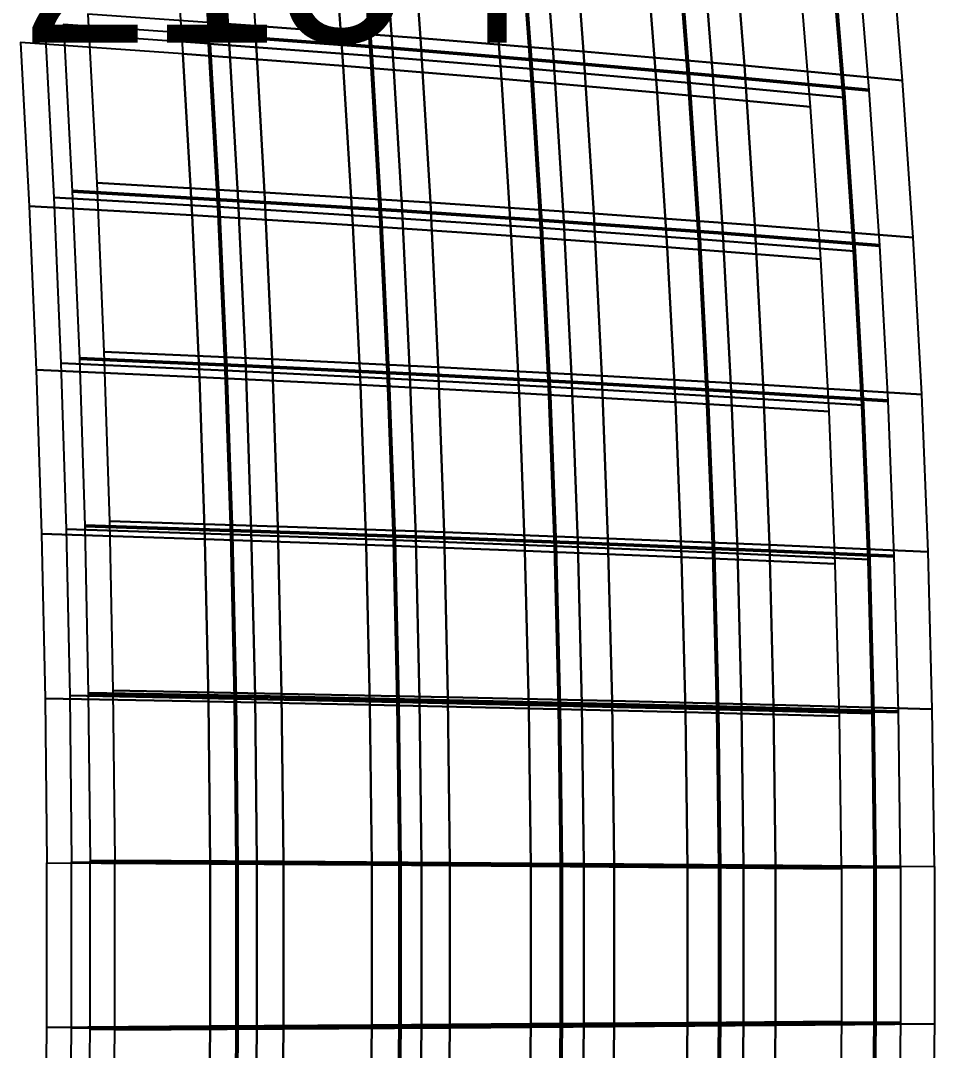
# Model space of a CAD drawing. Extents: x -18.4 to 19.4, y -18.4 to 18.4.
# Drawn here: x 12.89 to 18.4, y -0.64 to 5.58 of the extents above; entities that cross this region are included whole.
import ezdxf

# ---------------------------------------------------------------- set-up
doc = ezdxf.new("R2010")
doc.units = 0
doc.header["$MEASUREMENT"] = 0
doc.layers.add('Errors', color=7, linetype='CONTINUOUS')
doc.layers.add('TestBases', color=7, linetype='CONTINUOUS')
doc.layers.add('LowerTendons', color=4, linetype='CONTINUOUS', lineweight=53)
doc.layers.add('UpperTendons', color=160, linetype='CONTINUOUS', lineweight=50)
doc.styles.get("Standard").update_dxf_attribs({"font": 'arial.ttf', "width": 40, "oblique": 50})

msp = doc.modelspace()

# ---------------------------------------------------------------- linework, layer by layer
at = {"layer": 'LowerTendons'}
for p, q in [((15.0071, 5.3652, 31.6095), (14.9374, 6.3353, 31.4626)), ((15.8997, 6.2433, 31.0062), (15.9717, 5.2866, 31.1466)), ((16.8483, 6.1456, 30.5209), (16.9222, 5.2032, 30.6549)), ((17.8579, 5.1149, 30.1345), (17.7824, 6.0422, 30.0073)), ((14.0294, 5.4388, 32.043), (14.0852, 4.4535, 32.1704)), ((15.0651, 4.3928, 31.7318), (15.0071, 5.3652, 31.6095)), ((15.9717, 5.2866, 31.1466), (16.0316, 4.328, 31.2636)), ((16.9222, 5.2032, 30.6549), (16.9838, 4.2592, 30.7663)), ((17.9207, 4.1864, 30.2404), (17.8579, 5.1149, 30.1345)), ((14.0852, 4.4535, 32.1704), (14.1298, 3.4662, 32.2722)), ((15.1116, 3.4186, 31.8295), (15.0651, 4.3928, 31.7318)), ((16.0316, 4.328, 31.2636), (16.0796, 3.3679, 31.357)), ((16.9838, 4.2592, 30.7663), (17.033, 3.3139, 30.8553)), ((17.9708, 3.257, 30.325), (17.9207, 4.1864, 30.2404)), ((14.1298, 3.4662, 32.2722), (14.1631, 2.477, 32.3485)), ((15.1462, 2.4429, 31.9027), (15.1116, 3.4186, 31.8295)), ((16.0796, 3.3679, 31.357), (16.1155, 2.4065, 31.427)), ((17.033, 3.3139, 30.8553), (17.0698, 2.3678, 30.9221)), ((18.0083, 2.3269, 30.3883), (17.9708, 3.257, 30.325)), ((14.1631, 2.477, 32.3485), (14.1854, 1.4867, 32.3994)), ((15.1694, 1.4662, 31.9514), (15.1462, 2.4429, 31.9027)), ((16.1155, 2.4065, 31.427), (16.1394, 1.4442, 31.4737)), ((17.0698, 2.3678, 30.9221), (17.0943, 1.421, 30.9665)), ((18.0333, 1.3964, 30.4304), (18.0083, 2.3269, 30.3883)), ((14.1854, 1.4867, 32.3994), (14.1966, 0.4956, 32.4248)), ((15.181, 0.4888, 31.9758), (15.1694, 1.4662, 31.9514)), ((16.1394, 1.4442, 31.4737), (16.1513, 0.4814, 31.497)), ((17.0943, 1.421, 30.9665), (17.1065, 0.4737, 30.9888)), ((18.0457, 0.4655, 30.4515), (18.0333, 1.3964, 30.4304)), ((14.1966, 0.4956, 32.4248), (14.1966, -0.4956, 32.4248)), ((15.181, -0.4888, 31.9758), (15.181, 0.4888, 31.9758)), ((16.1513, 0.4814, 31.497), (16.1513, -0.4814, 31.497)), ((17.1065, 0.4737, 30.9888), (17.1065, -0.4737, 30.9888)), ((18.0457, -0.4655, 30.4515), (18.0457, 0.4655, 30.4515)), ((14.1966, -0.4956, 32.4248), (14.1854, -1.4867, 32.3994)), ((15.1694, -1.4662, 31.9514), (15.181, -0.4888, 31.9758)), ((16.1513, -0.4814, 31.497), (16.1394, -1.4442, 31.4737)), ((17.1065, -0.4737, 30.9888), (17.0943, -1.421, 30.9665)), ((18.0333, -1.3964, 30.4304), (18.0457, -0.4655, 30.4515))]:
    msp.add_line(p, q, dxfattribs=at)
at = {"layer": 'TestBases'}
for points in [[(14.3068, 5.5463, 32.6766), (15.3038, 5.4713, 32.2345), (15.2328, 6.4606, 32.0848), (14.2386, 6.5483, 32.5206)], [(14.1483, 5.4848, 32.3145), (15.1343, 5.4107, 31.8773), (15.064, 6.389, 31.7292), (14.0808, 6.4758, 32.1603)], [(14.1483, 5.4848, 32.3145), (15.1343, 5.4107, 31.8773), (15.064, 6.389, 31.7292), (14.0808, 6.4758, 32.1603)], [(14.0294, 5.4388, 32.043), (15.0071, 5.3652, 31.6095), (14.9374, 6.3353, 31.4626), (13.9625, 6.4214, 31.89)], [(14.0294, 5.4388, 32.043), (15.0071, 5.3652, 31.6095), (14.9374, 6.3353, 31.4626), (13.9625, 6.4214, 31.89)], [(15.3038, 5.4713, 32.2345), (16.2875, 5.3912, 31.7625), (16.2141, 6.3668, 31.6193), (15.2328, 6.4606, 32.0848)], [(13.8709, 5.3773, 31.6809), (14.8375, 5.3046, 31.2523), (14.7686, 6.2637, 31.1071), (13.8047, 6.3488, 31.5297)], [(15.1343, 5.4107, 31.8773), (16.107, 5.3314, 31.4106), (16.0344, 6.2963, 31.2689), (15.064, 6.389, 31.7292)], [(15.1343, 5.4107, 31.8773), (16.107, 5.3314, 31.4106), (16.0344, 6.2963, 31.2689), (15.064, 6.389, 31.7292)], [(16.2875, 5.3912, 31.7625), (17.2568, 5.3061, 31.2611), (17.1814, 6.2672, 31.1244), (16.2141, 6.3668, 31.6193)], [(15.0071, 5.3652, 31.6095), (15.9717, 5.2866, 31.1466), (15.8997, 6.2433, 31.0062), (14.9374, 6.3353, 31.4626)], [(15.0071, 5.3652, 31.6095), (15.9717, 5.2866, 31.1466), (15.8997, 6.2433, 31.0062), (14.9374, 6.3353, 31.4626)], [(16.107, 5.3314, 31.4106), (17.0656, 5.2473, 30.9147), (16.9911, 6.1977, 30.7795), (16.0344, 6.2963, 31.2689)], [(16.107, 5.3314, 31.4106), (17.0656, 5.2473, 30.9147), (16.9911, 6.1977, 30.7795), (16.0344, 6.2963, 31.2689)], [(14.8375, 5.3046, 31.2523), (15.7912, 5.2269, 30.7947), (15.72, 6.1728, 30.6558), (14.7686, 6.2637, 31.1071)], [(15.9717, 5.2866, 31.1466), (16.9222, 5.2032, 30.6549), (16.8483, 6.1456, 30.5209), (15.8997, 6.2433, 31.0062)], [(15.9717, 5.2866, 31.1466), (16.9222, 5.2032, 30.6549), (16.8483, 6.1456, 30.5209), (15.8997, 6.2433, 31.0062)], [(18.211, 5.216, 30.7304), (18.1341, 6.1617, 30.6006), (17.1814, 6.2672, 31.1244), (17.2568, 5.3061, 31.2611)], [(15.7912, 5.2269, 30.7947), (16.731, 5.1444, 30.3085), (16.6579, 6.0762, 30.176), (15.72, 6.1728, 30.6558)], [(18.0092, 5.1582, 30.3899), (17.9331, 6.0934, 30.2616), (16.9911, 6.1977, 30.7795), (17.0656, 5.2473, 30.9147)], [(18.0092, 5.1582, 30.3899), (17.9331, 6.0934, 30.2616), (16.9911, 6.1977, 30.7795), (17.0656, 5.2473, 30.9147)], [(17.8579, 5.1149, 30.1345), (17.7824, 6.0422, 30.0073), (16.8483, 6.1456, 30.5209), (16.9222, 5.2032, 30.6549)], [(17.8579, 5.1149, 30.1345), (17.7824, 6.0422, 30.0073), (16.8483, 6.1456, 30.5209), (16.9222, 5.2032, 30.6549)], [(17.6561, 5.0571, 29.794), (17.5815, 5.9739, 29.6682), (16.6579, 6.0762, 30.176), (16.731, 5.1444, 30.3085)], [(14.3637, 4.5416, 32.8065), (14.3068, 5.5463, 32.6766), (13.2973, 5.6162, 33.0884), (13.3515, 4.5993, 33.2233)], [(14.2045, 4.4913, 32.443), (14.1483, 5.4848, 32.3145), (13.1499, 5.554, 32.7218), (13.2036, 4.5484, 32.8552)], [(14.2045, 4.4913, 32.443), (14.1483, 5.4848, 32.3145), (13.1499, 5.554, 32.7218), (13.2036, 4.5484, 32.8552)], [(15.363, 4.4797, 32.3592), (15.3038, 5.4713, 32.2345), (14.3068, 5.5463, 32.6766), (14.3637, 4.5416, 32.8065)], [(14.0852, 4.4535, 32.1704), (14.0294, 5.4388, 32.043), (13.0394, 5.5073, 32.4468), (13.0926, 4.5102, 32.5791)], [(14.0852, 4.4535, 32.1704), (14.0294, 5.4388, 32.043), (13.0394, 5.5073, 32.4468), (13.0926, 4.5102, 32.5791)], [(15.1928, 4.4301, 32.0007), (15.1343, 5.4107, 31.8773), (14.1483, 5.4848, 32.3145), (14.2045, 4.4913, 32.443)], [(15.1928, 4.4301, 32.0007), (15.1343, 5.4107, 31.8773), (14.1483, 5.4848, 32.3145), (14.2045, 4.4913, 32.443)], [(16.3487, 4.4136, 31.8818), (16.2875, 5.3912, 31.7625), (15.3038, 5.4713, 32.2345), (15.363, 4.4797, 32.3592)], [(13.926, 4.4032, 31.8069), (13.8709, 5.3773, 31.6809), (12.8921, 5.4451, 32.0802), (12.9447, 4.4592, 32.211)], [(15.0651, 4.3928, 31.7318), (15.0071, 5.3652, 31.6095), (14.0294, 5.4388, 32.043), (14.0852, 4.4535, 32.1704)], [(15.0651, 4.3928, 31.7318), (15.0071, 5.3652, 31.6095), (14.0294, 5.4388, 32.043), (14.0852, 4.4535, 32.1704)], [(16.1675, 4.3647, 31.5285), (16.107, 5.3314, 31.4106), (15.1343, 5.4107, 31.8773), (15.1928, 4.4301, 32.0007)], [(16.1675, 4.3647, 31.5285), (16.107, 5.3314, 31.4106), (15.1343, 5.4107, 31.8773), (15.1928, 4.4301, 32.0007)], [(14.8949, 4.3432, 31.3732), (14.8375, 5.3046, 31.2523), (13.8709, 5.3773, 31.6809), (13.926, 4.4032, 31.8069)], [(16.0316, 4.328, 31.2636), (15.9717, 5.2866, 31.1466), (15.0071, 5.3652, 31.6095), (15.0651, 4.3928, 31.7318)], [(16.0316, 4.328, 31.2636), (15.9717, 5.2866, 31.1466), (15.0071, 5.3652, 31.6095), (15.0651, 4.3928, 31.7318)], [(17.3196, 4.3434, 31.3747), (17.2568, 5.3061, 31.2611), (16.2875, 5.3912, 31.7625), (16.3487, 4.4136, 31.8818)], [(15.8505, 4.2791, 30.9103), (15.7912, 5.2269, 30.7947), (14.8375, 5.3046, 31.2523), (14.8949, 4.3432, 31.3732)], [(16.9838, 4.2592, 30.7663), (16.9222, 5.2032, 30.6549), (15.9717, 5.2866, 31.1466), (16.0316, 4.328, 31.2636)], [(16.9838, 4.2592, 30.7663), (16.9222, 5.2032, 30.6549), (15.9717, 5.2866, 31.1466), (16.0316, 4.328, 31.2636)], [(17.1277, 4.2953, 31.0271), (17.0656, 5.2473, 30.9147), (16.107, 5.3314, 31.4106), (16.1675, 4.3647, 31.5285)], [(17.1277, 4.2953, 31.0271), (17.0656, 5.2473, 30.9147), (16.107, 5.3314, 31.4106), (16.1675, 4.3647, 31.5285)], [(18.2751, 4.2692, 30.8384), (18.211, 5.216, 30.7304), (17.2568, 5.3061, 31.2611), (17.3196, 4.3434, 31.3747)], [(16.7919, 4.2111, 30.4187), (16.731, 5.1444, 30.3085), (15.7912, 5.2269, 30.7947), (15.8505, 4.2791, 30.9103)], [(18.0726, 4.2219, 30.4967), (18.0092, 5.1582, 30.3899), (17.0656, 5.2473, 30.9147), (17.1277, 4.2953, 31.0271)], [(18.0726, 4.2219, 30.4967), (18.0092, 5.1582, 30.3899), (17.0656, 5.2473, 30.9147), (17.1277, 4.2953, 31.0271)], [(17.9207, 4.1864, 30.2404), (17.8579, 5.1149, 30.1345), (16.9222, 5.2032, 30.6549), (16.9838, 4.2592, 30.7663)], [(17.9207, 4.1864, 30.2404), (17.8579, 5.1149, 30.1345), (16.9222, 5.2032, 30.6549), (16.9838, 4.2592, 30.7663)], [(17.7182, 4.1391, 29.8987), (17.6561, 5.0571, 29.794), (16.731, 5.1444, 30.3085), (16.7919, 4.2111, 30.4187)], [(13.3949, 3.5799, 33.3312), (14.4092, 3.5347, 32.9103), (14.3637, 4.5416, 32.8065), (13.3515, 4.5993, 33.2233)], [(13.2464, 3.5402, 32.9619), (14.2495, 3.4955, 32.5457), (14.2045, 4.4913, 32.443), (13.2036, 4.5484, 32.8552)], [(13.2464, 3.5402, 32.9619), (14.2495, 3.4955, 32.5457), (14.2045, 4.4913, 32.443), (13.2036, 4.5484, 32.8552)], [(14.4092, 3.5347, 32.9103), (15.4104, 3.4862, 32.4589), (15.363, 4.4797, 32.3592), (14.3637, 4.5416, 32.8065)], [(13.1351, 3.5105, 32.6849), (14.1298, 3.4662, 32.2722), (14.0852, 4.4535, 32.1704), (13.0926, 4.5102, 32.5791)], [(13.1351, 3.5105, 32.6849), (14.1298, 3.4662, 32.2722), (14.0852, 4.4535, 32.1704), (13.0926, 4.5102, 32.5791)], [(14.2495, 3.4955, 32.5457), (15.2396, 3.4476, 32.0992), (15.1928, 4.4301, 32.0007), (14.2045, 4.4913, 32.443)], [(14.2495, 3.4955, 32.5457), (15.2396, 3.4476, 32.0992), (15.1928, 4.4301, 32.0007), (14.2045, 4.4913, 32.443)], [(15.4104, 3.4862, 32.4589), (16.3975, 3.4345, 31.9771), (16.3487, 4.4136, 31.8818), (15.363, 4.4797, 32.3592)], [(12.9867, 3.4708, 32.3156), (13.9701, 3.427, 31.9075), (13.926, 4.4032, 31.8069), (12.9447, 4.4592, 32.211)], [(14.1298, 3.4662, 32.2722), (15.1116, 3.4186, 31.8295), (15.0651, 4.3928, 31.7318), (14.0852, 4.4535, 32.1704)], [(14.1298, 3.4662, 32.2722), (15.1116, 3.4186, 31.8295), (15.0651, 4.3928, 31.7318), (14.0852, 4.4535, 32.1704)], [(15.2396, 3.4476, 32.0992), (16.2159, 3.3964, 31.6228), (16.1675, 4.3647, 31.5285), (15.1928, 4.4301, 32.0007)], [(15.2396, 3.4476, 32.0992), (16.2159, 3.3964, 31.6228), (16.1675, 4.3647, 31.5285), (15.1928, 4.4301, 32.0007)], [(16.3975, 3.4345, 31.9771), (17.3698, 3.3795, 31.4655), (17.3196, 4.3434, 31.3747), (16.3487, 4.4136, 31.8818)], [(13.9701, 3.427, 31.9075), (14.9408, 3.38, 31.4698), (14.8949, 4.3432, 31.3732), (13.926, 4.4032, 31.8069)], [(15.1116, 3.4186, 31.8295), (16.0796, 3.3679, 31.357), (16.0316, 4.328, 31.2636), (15.0651, 4.3928, 31.7318)], [(15.1116, 3.4186, 31.8295), (16.0796, 3.3679, 31.357), (16.0316, 4.328, 31.2636), (15.0651, 4.3928, 31.7318)], [(16.2159, 3.3964, 31.6228), (17.1773, 3.342, 31.1168), (17.1277, 4.2953, 31.0271), (16.1675, 4.3647, 31.5285)], [(16.2159, 3.3964, 31.6228), (17.1773, 3.342, 31.1168), (17.1277, 4.2953, 31.0271), (16.1675, 4.3647, 31.5285)], [(14.9408, 3.38, 31.4698), (15.8979, 3.3298, 31.0027), (15.8505, 4.2791, 30.9103), (14.8949, 4.3432, 31.3732)], [(16.0796, 3.3679, 31.357), (17.033, 3.3139, 30.8553), (16.9838, 4.2592, 30.7663), (16.0316, 4.328, 31.2636)], [(16.0796, 3.3679, 31.357), (17.033, 3.3139, 30.8553), (16.9838, 4.2592, 30.7663), (16.0316, 4.328, 31.2636)], [(18.1231, 3.2846, 30.5819), (18.0726, 4.2219, 30.4967), (17.1277, 4.2953, 31.0271), (17.1773, 3.342, 31.1168)], [(18.1231, 3.2846, 30.5819), (18.0726, 4.2219, 30.4967), (17.1277, 4.2953, 31.0271), (17.1773, 3.342, 31.1168)], [(18.3261, 3.3214, 30.9246), (18.2751, 4.2692, 30.8384), (17.3196, 4.3434, 31.3747), (17.3698, 3.3795, 31.4655)], [(15.8979, 3.3298, 31.0027), (16.8405, 3.2765, 30.5067), (16.7919, 4.2111, 30.4187), (15.8505, 4.2791, 30.9103)], [(17.9708, 3.257, 30.325), (17.9207, 4.1864, 30.2404), (16.9838, 4.2592, 30.7663), (17.033, 3.3139, 30.8553)], [(17.9708, 3.257, 30.325), (17.9207, 4.1864, 30.2404), (16.9838, 4.2592, 30.7663), (17.033, 3.3139, 30.8553)], [(17.7677, 3.2202, 29.9823), (17.7182, 4.1391, 29.8987), (16.7919, 4.2111, 30.4187), (16.8405, 3.2765, 30.5067)], [(14.4432, 2.526, 32.9882), (14.4092, 3.5347, 32.9103), (13.3949, 3.5799, 33.3312), (13.4273, 2.5585, 33.4121)], [(14.1631, 2.477, 32.3485), (14.1298, 3.4662, 32.2722), (13.1351, 3.5105, 32.6849), (13.167, 2.5088, 32.7642)], [(14.1631, 2.477, 32.3485), (14.1298, 3.4662, 32.2722), (13.1351, 3.5105, 32.6849), (13.167, 2.5088, 32.7642)], [(14.2832, 2.498, 32.6227), (14.2495, 3.4955, 32.5457), (13.2464, 3.5402, 32.9619), (13.2786, 2.5301, 33.0419)], [(14.2832, 2.498, 32.6227), (14.2495, 3.4955, 32.5457), (13.2464, 3.5402, 32.9619), (13.2786, 2.5301, 33.0419)], [(15.2746, 2.4636, 32.173), (15.2396, 3.4476, 32.0992), (14.2495, 3.4955, 32.5457), (14.2832, 2.498, 32.6227)], [(15.2746, 2.4636, 32.173), (15.2396, 3.4476, 32.0992), (14.2495, 3.4955, 32.5457), (14.2832, 2.498, 32.6227)], [(15.4457, 2.4912, 32.5335), (15.4104, 3.4862, 32.4589), (14.4092, 3.5347, 32.9103), (14.4432, 2.526, 32.9882)], [(16.4342, 2.4541, 32.0484), (16.3975, 3.4345, 31.9771), (15.4104, 3.4862, 32.4589), (15.4457, 2.4912, 32.5335)], [(14.0031, 2.449, 31.983), (13.9701, 3.427, 31.9075), (12.9867, 3.4708, 32.3156), (13.0182, 2.4805, 32.394)], [(14.9751, 2.4153, 31.5422), (14.9408, 3.38, 31.4698), (13.9701, 3.427, 31.9075), (14.0031, 2.449, 31.983)], [(15.1462, 2.4429, 31.9027), (15.1116, 3.4186, 31.8295), (14.1298, 3.4662, 32.2722), (14.1631, 2.477, 32.3485)], [(15.1462, 2.4429, 31.9027), (15.1116, 3.4186, 31.8295), (14.1298, 3.4662, 32.2722), (14.1631, 2.477, 32.3485)], [(16.1155, 2.4065, 31.427), (16.0796, 3.3679, 31.357), (15.1116, 3.4186, 31.8295), (15.1462, 2.4429, 31.9027)], [(16.1155, 2.4065, 31.427), (16.0796, 3.3679, 31.357), (15.1116, 3.4186, 31.8295), (15.1462, 2.4429, 31.9027)], [(16.2521, 2.4269, 31.6933), (16.2159, 3.3964, 31.6228), (15.2396, 3.4476, 32.0992), (15.2746, 2.4636, 32.173)], [(16.2521, 2.4269, 31.6933), (16.2159, 3.3964, 31.6228), (15.2396, 3.4476, 32.0992), (15.2746, 2.4636, 32.173)], [(17.4073, 2.4146, 31.5336), (17.3698, 3.3795, 31.4655), (16.3975, 3.4345, 31.9771), (16.4342, 2.4541, 32.0484)], [(15.9334, 2.3793, 31.0719), (15.8979, 3.3298, 31.0027), (14.9408, 3.38, 31.4698), (14.9751, 2.4153, 31.5422)], [(17.0698, 2.3678, 30.9221), (17.033, 3.3139, 30.8553), (16.0796, 3.3679, 31.357), (16.1155, 2.4065, 31.427)], [(17.0698, 2.3678, 30.9221), (17.033, 3.3139, 30.8553), (16.0796, 3.3679, 31.357), (16.1155, 2.4065, 31.427)], [(17.2144, 2.3878, 31.1842), (17.1773, 3.342, 31.1168), (16.2159, 3.3964, 31.6228), (16.2521, 2.4269, 31.6933)], [(17.2144, 2.3878, 31.1842), (17.1773, 3.342, 31.1168), (16.2159, 3.3964, 31.6228), (16.2521, 2.4269, 31.6933)], [(18.3644, 2.3729, 30.9892), (18.3261, 3.3214, 30.9246), (17.3698, 3.3795, 31.4655), (17.4073, 2.4146, 31.5336)], [(16.8769, 2.341, 30.5727), (16.8405, 3.2765, 30.5067), (15.8979, 3.3298, 31.0027), (15.9334, 2.3793, 31.0719)], [(18.0083, 2.3269, 30.3883), (17.9708, 3.257, 30.325), (17.033, 3.3139, 30.8553), (17.0698, 2.3678, 30.9221)], [(18.0083, 2.3269, 30.3883), (17.9708, 3.257, 30.325), (17.033, 3.3139, 30.8553), (17.0698, 2.3678, 30.9221)], [(18.1609, 2.3466, 30.6458), (18.1231, 3.2846, 30.5819), (17.1773, 3.342, 31.1168), (17.2144, 2.3878, 31.1842)], [(18.1609, 2.3466, 30.6458), (18.1231, 3.2846, 30.5819), (17.1773, 3.342, 31.1168), (17.2144, 2.3878, 31.1842)], [(17.8048, 2.3006, 30.0449), (17.7677, 3.2202, 29.9823), (16.8405, 3.2765, 30.5067), (16.8769, 2.341, 30.5727)], [(13.449, 1.5356, 33.466), (14.4659, 1.5161, 33.0401), (14.4432, 2.526, 32.9882), (13.4273, 2.5585, 33.4121)], [(13.1882, 1.5058, 32.8171), (14.1854, 1.4867, 32.3994), (14.1631, 2.477, 32.3485), (13.167, 2.5088, 32.7642)], [(13.1882, 1.5058, 32.8171), (14.1854, 1.4867, 32.3994), (14.1631, 2.477, 32.3485), (13.167, 2.5088, 32.7642)], [(13.3, 1.5186, 33.0952), (14.3056, 1.4993, 32.674), (14.2832, 2.498, 32.6227), (13.2786, 2.5301, 33.0419)], [(13.3, 1.5186, 33.0952), (14.3056, 1.4993, 32.674), (14.2832, 2.498, 32.6227), (13.2786, 2.5301, 33.0419)], [(14.3056, 1.4993, 32.674), (15.298, 1.4786, 32.2222), (15.2746, 2.4636, 32.173), (14.2832, 2.498, 32.6227)], [(14.3056, 1.4993, 32.674), (15.298, 1.4786, 32.2222), (15.2746, 2.4636, 32.173), (14.2832, 2.498, 32.6227)], [(14.4659, 1.5161, 33.0401), (15.4694, 1.4952, 32.5832), (15.4457, 2.4912, 32.5335), (14.4432, 2.526, 32.9882)], [(15.4694, 1.4952, 32.5832), (16.4585, 1.4728, 32.0961), (16.4342, 2.4541, 32.0484), (15.4457, 2.4912, 32.5335)], [(13.0392, 1.4888, 32.4463), (14.0251, 1.4699, 32.0333), (14.0031, 2.449, 31.983), (13.0182, 2.4805, 32.394)], [(14.0251, 1.4699, 32.0333), (14.998, 1.4496, 31.5904), (14.9751, 2.4153, 31.5422), (14.0031, 2.449, 31.983)], [(14.1854, 1.4867, 32.3994), (15.1694, 1.4662, 31.9514), (15.1462, 2.4429, 31.9027), (14.1631, 2.477, 32.3485)], [(14.1854, 1.4867, 32.3994), (15.1694, 1.4662, 31.9514), (15.1462, 2.4429, 31.9027), (14.1631, 2.477, 32.3485)], [(15.1694, 1.4662, 31.9514), (16.1394, 1.4442, 31.4737), (16.1155, 2.4065, 31.427), (15.1462, 2.4429, 31.9027)], [(15.1694, 1.4662, 31.9514), (16.1394, 1.4442, 31.4737), (16.1155, 2.4065, 31.427), (15.1462, 2.4429, 31.9027)], [(15.298, 1.4786, 32.2222), (16.2761, 1.4565, 31.7405), (16.2521, 2.4269, 31.6933), (15.2746, 2.4636, 32.173)], [(15.298, 1.4786, 32.2222), (16.2761, 1.4565, 31.7405), (16.2521, 2.4269, 31.6933), (15.2746, 2.4636, 32.173)], [(16.2761, 1.4565, 31.7405), (17.2391, 1.433, 31.2289), (17.2144, 2.3878, 31.1842), (16.2521, 2.4269, 31.6933)], [(16.2761, 1.4565, 31.7405), (17.2391, 1.433, 31.2289), (17.2144, 2.3878, 31.1842), (16.2521, 2.4269, 31.6933)], [(16.4585, 1.4728, 32.0961), (17.4323, 1.4491, 31.5788), (17.4073, 2.4146, 31.5336), (16.4342, 2.4541, 32.0484)], [(14.998, 1.4496, 31.5904), (15.957, 1.4279, 31.1181), (15.9334, 2.3793, 31.0719), (14.9751, 2.4153, 31.5422)], [(15.957, 1.4279, 31.1181), (16.9011, 1.4049, 30.6166), (16.8769, 2.341, 30.5727), (15.9334, 2.3793, 31.0719)], [(16.1394, 1.4442, 31.4737), (17.0943, 1.421, 30.9665), (17.0698, 2.3678, 30.9221), (16.1155, 2.4065, 31.427)], [(16.1394, 1.4442, 31.4737), (17.0943, 1.421, 30.9665), (17.0698, 2.3678, 30.9221), (16.1155, 2.4065, 31.427)], [(18.0333, 1.3964, 30.4304), (18.0083, 2.3269, 30.3883), (17.0698, 2.3678, 30.9221), (17.0943, 1.421, 30.9665)], [(18.0333, 1.3964, 30.4304), (18.0083, 2.3269, 30.3883), (17.0698, 2.3678, 30.9221), (17.0943, 1.421, 30.9665)], [(18.1861, 1.4082, 30.6883), (18.1609, 2.3466, 30.6458), (17.2144, 2.3878, 31.1842), (17.2391, 1.433, 31.2289)], [(18.1861, 1.4082, 30.6883), (18.1609, 2.3466, 30.6458), (17.2144, 2.3878, 31.1842), (17.2391, 1.433, 31.2289)], [(18.3899, 1.424, 31.0322), (18.3644, 2.3729, 30.9892), (17.4073, 2.4146, 31.5336), (17.4323, 1.4491, 31.5788)], [(17.8295, 1.3806, 30.0866), (17.8048, 2.3006, 30.0449), (16.8769, 2.341, 30.5727), (16.9011, 1.4049, 30.6166)], [(14.1966, 0.4956, 32.4248), (14.1854, 1.4867, 32.3994), (13.1882, 1.5058, 32.8171), (13.1988, 0.5021, 32.8435)], [(14.1966, 0.4956, 32.4248), (14.1854, 1.4867, 32.3994), (13.1882, 1.5058, 32.8171), (13.1988, 0.5021, 32.8435)], [(14.3169, 0.4998, 32.6996), (14.3056, 1.4993, 32.674), (13.3, 1.5186, 33.0952), (13.3107, 0.5063, 33.1218)], [(14.3169, 0.4998, 32.6996), (14.3056, 1.4993, 32.674), (13.3, 1.5186, 33.0952), (13.3107, 0.5063, 33.1218)], [(14.4773, 0.5054, 33.066), (14.4659, 1.5161, 33.0401), (13.449, 1.5356, 33.466), (13.4598, 0.512, 33.493)], [(15.3097, 0.493, 32.2468), (15.298, 1.4786, 32.2222), (14.3056, 1.4993, 32.674), (14.3169, 0.4998, 32.6996)], [(15.3097, 0.493, 32.2468), (15.298, 1.4786, 32.2222), (14.3056, 1.4993, 32.674), (14.3169, 0.4998, 32.6996)], [(15.4812, 0.4985, 32.6081), (15.4694, 1.4952, 32.5832), (14.4659, 1.5161, 33.0401), (14.4773, 0.5054, 33.066)], [(16.4707, 0.491, 32.1198), (16.4585, 1.4728, 32.0961), (15.4694, 1.4952, 32.5832), (15.4812, 0.4985, 32.6081)], [(14.0362, 0.49, 32.0584), (14.0251, 1.4699, 32.0333), (13.0392, 1.4888, 32.4463), (13.0497, 0.4964, 32.4724)], [(15.0095, 0.4833, 31.6145), (14.998, 1.4496, 31.5904), (14.0251, 1.4699, 32.0333), (14.0362, 0.49, 32.0584)], [(15.181, 0.4888, 31.9758), (15.1694, 1.4662, 31.9514), (14.1854, 1.4867, 32.3994), (14.1966, 0.4956, 32.4248)], [(15.181, 0.4888, 31.9758), (15.1694, 1.4662, 31.9514), (14.1854, 1.4867, 32.3994), (14.1966, 0.4956, 32.4248)], [(15.9688, 0.476, 31.1411), (15.957, 1.4279, 31.1181), (14.998, 1.4496, 31.5904), (15.0095, 0.4833, 31.6145)], [(16.1513, 0.4814, 31.497), (16.1394, 1.4442, 31.4737), (15.1694, 1.4662, 31.9514), (15.181, 0.4888, 31.9758)], [(16.1513, 0.4814, 31.497), (16.1394, 1.4442, 31.4737), (15.1694, 1.4662, 31.9514), (15.181, 0.4888, 31.9758)], [(16.2882, 0.4855, 31.7639), (16.2761, 1.4565, 31.7405), (15.298, 1.4786, 32.2222), (15.3097, 0.493, 32.2468)], [(16.2882, 0.4855, 31.7639), (16.2761, 1.4565, 31.7405), (15.298, 1.4786, 32.2222), (15.3097, 0.493, 32.2468)], [(17.1065, 0.4737, 30.9888), (17.0943, 1.421, 30.9665), (16.1394, 1.4442, 31.4737), (16.1513, 0.4814, 31.497)], [(17.1065, 0.4737, 30.9888), (17.0943, 1.421, 30.9665), (16.1394, 1.4442, 31.4737), (16.1513, 0.4814, 31.497)], [(17.2515, 0.4777, 31.2514), (17.2391, 1.433, 31.2289), (16.2761, 1.4565, 31.7405), (16.2882, 0.4855, 31.7639)], [(17.2515, 0.4777, 31.2514), (17.2391, 1.433, 31.2289), (16.2761, 1.4565, 31.7405), (16.2882, 0.4855, 31.7639)], [(17.4448, 0.483, 31.6015), (17.4323, 1.4491, 31.5788), (16.4585, 1.4728, 32.0961), (16.4707, 0.491, 32.1198)], [(18.1986, 0.4694, 30.7095), (18.1861, 1.4082, 30.6883), (17.2391, 1.433, 31.2289), (17.2515, 0.4777, 31.2514)], [(18.1986, 0.4694, 30.7095), (18.1861, 1.4082, 30.6883), (17.2391, 1.433, 31.2289), (17.2515, 0.4777, 31.2514)], [(18.4025, 0.4747, 31.0536), (18.3899, 1.424, 31.0322), (17.4323, 1.4491, 31.5788), (17.4448, 0.483, 31.6015)], [(16.9132, 0.4683, 30.6386), (16.9011, 1.4049, 30.6166), (15.957, 1.4279, 31.1181), (15.9688, 0.476, 31.1411)], [(17.8418, 0.4602, 30.1074), (17.8295, 1.3806, 30.0866), (16.9011, 1.4049, 30.6166), (16.9132, 0.4683, 30.6386)], [(18.0457, 0.4655, 30.4515), (18.0333, 1.3964, 30.4304), (17.0943, 1.421, 30.9665), (17.1065, 0.4737, 30.9888)], [(18.0457, 0.4655, 30.4515), (18.0333, 1.3964, 30.4304), (17.0943, 1.421, 30.9665), (17.1065, 0.4737, 30.9888)], [(13.1988, 0.5021, 32.8435), (14.1966, 0.4956, 32.4248), (14.1966, -0.4956, 32.4248), (13.1988, -0.5021, 32.8435)], [(13.1988, 0.5021, 32.8435), (14.1966, 0.4956, 32.4248), (14.1966, -0.4956, 32.4248), (13.1988, -0.5021, 32.8435)], [(13.3107, 0.5063, 33.1218), (14.3169, 0.4998, 32.6996), (14.3169, -0.4998, 32.6996), (13.3107, -0.5063, 33.1218)], [(13.3107, 0.5063, 33.1218), (14.3169, 0.4998, 32.6996), (14.3169, -0.4998, 32.6996), (13.3107, -0.5063, 33.1218)], [(13.4598, 0.512, 33.493), (14.4773, 0.5054, 33.066), (14.4773, -0.5054, 33.066), (13.4598, -0.512, 33.493)], [(14.3169, 0.4998, 32.6996), (15.3097, 0.493, 32.2468), (15.3097, -0.493, 32.2468), (14.3169, -0.4998, 32.6996)], [(14.3169, 0.4998, 32.6996), (15.3097, 0.493, 32.2468), (15.3097, -0.493, 32.2468), (14.3169, -0.4998, 32.6996)], [(14.4773, 0.5054, 33.066), (15.4812, 0.4985, 32.6081), (15.4812, -0.4985, 32.6081), (14.4773, -0.5054, 33.066)], [(15.4812, 0.4985, 32.6081), (16.4707, 0.491, 32.1198), (16.4707, -0.491, 32.1198), (15.4812, -0.4985, 32.6081)], [(13.0497, 0.4964, 32.4724), (14.0362, 0.49, 32.0584), (14.0362, -0.49, 32.0584), (13.0497, -0.4964, 32.4724)], [(14.0362, 0.49, 32.0584), (15.0095, 0.4833, 31.6145), (15.0095, -0.4833, 31.6145), (14.0362, -0.49, 32.0584)], [(14.1966, 0.4956, 32.4248), (15.181, 0.4888, 31.9758), (15.181, -0.4888, 31.9758), (14.1966, -0.4956, 32.4248)], [(14.1966, 0.4956, 32.4248), (15.181, 0.4888, 31.9758), (15.181, -0.4888, 31.9758), (14.1966, -0.4956, 32.4248)], [(15.0095, 0.4833, 31.6145), (15.9688, 0.476, 31.1411), (15.9688, -0.476, 31.1411), (15.0095, -0.4833, 31.6145)], [(15.181, 0.4888, 31.9758), (16.1513, 0.4814, 31.497), (16.1513, -0.4814, 31.497), (15.181, -0.4888, 31.9758)], [(15.181, 0.4888, 31.9758), (16.1513, 0.4814, 31.497), (16.1513, -0.4814, 31.497), (15.181, -0.4888, 31.9758)], [(15.3097, 0.493, 32.2468), (16.2882, 0.4855, 31.7639), (16.2882, -0.4855, 31.7639), (15.3097, -0.493, 32.2468)], [(15.3097, 0.493, 32.2468), (16.2882, 0.4855, 31.7639), (16.2882, -0.4855, 31.7639), (15.3097, -0.493, 32.2468)], [(15.9688, 0.476, 31.1411), (16.9132, 0.4683, 30.6386), (16.9132, -0.4683, 30.6386), (15.9688, -0.476, 31.1411)], [(16.1513, 0.4814, 31.497), (17.1065, 0.4737, 30.9888), (17.1065, -0.4737, 30.9888), (16.1513, -0.4814, 31.497)], [(16.1513, 0.4814, 31.497), (17.1065, 0.4737, 30.9888), (17.1065, -0.4737, 30.9888), (16.1513, -0.4814, 31.497)], [(16.2882, 0.4855, 31.7639), (17.2515, 0.4777, 31.2514), (17.2515, -0.4777, 31.2514), (16.2882, -0.4855, 31.7639)], [(16.2882, 0.4855, 31.7639), (17.2515, 0.4777, 31.2514), (17.2515, -0.4777, 31.2514), (16.2882, -0.4855, 31.7639)], [(16.4707, 0.491, 32.1198), (17.4448, 0.483, 31.6015), (17.4448, -0.483, 31.6015), (16.4707, -0.491, 32.1198)], [(17.8418, 0.4602, 30.1074), (17.8418, -0.4602, 30.1074), (16.9132, -0.4683, 30.6386), (16.9132, 0.4683, 30.6386)], [(18.0457, 0.4655, 30.4515), (18.0457, -0.4655, 30.4515), (17.1065, -0.4737, 30.9888), (17.1065, 0.4737, 30.9888)], [(18.0457, 0.4655, 30.4515), (18.0457, -0.4655, 30.4515), (17.1065, -0.4737, 30.9888), (17.1065, 0.4737, 30.9888)], [(18.1986, 0.4694, 30.7095), (18.1986, -0.4694, 30.7095), (17.2515, -0.4777, 31.2514), (17.2515, 0.4777, 31.2514)], [(18.1986, 0.4694, 30.7095), (18.1986, -0.4694, 30.7095), (17.2515, -0.4777, 31.2514), (17.2515, 0.4777, 31.2514)], [(18.4025, 0.4747, 31.0536), (18.4025, -0.4747, 31.0536), (17.4448, -0.483, 31.6015), (17.4448, 0.483, 31.6015)], [(14.0362, -0.49, 32.0584), (14.0251, -1.4699, 32.0333), (13.0392, -1.4888, 32.4463), (13.0497, -0.4964, 32.4724)], [(14.1966, -0.4956, 32.4248), (14.1854, -1.4867, 32.3994), (13.1882, -1.5058, 32.8171), (13.1988, -0.5021, 32.8435)], [(14.1966, -0.4956, 32.4248), (14.1854, -1.4867, 32.3994), (13.1882, -1.5058, 32.8171), (13.1988, -0.5021, 32.8435)], [(15.0095, -0.4833, 31.6145), (14.998, -1.4496, 31.5904), (14.0251, -1.4699, 32.0333), (14.0362, -0.49, 32.0584)], [(15.181, -0.4888, 31.9758), (15.1694, -1.4662, 31.9514), (14.1854, -1.4867, 32.3994), (14.1966, -0.4956, 32.4248)], [(15.181, -0.4888, 31.9758), (15.1694, -1.4662, 31.9514), (14.1854, -1.4867, 32.3994), (14.1966, -0.4956, 32.4248)], [(15.3097, -0.493, 32.2468), (15.298, -1.4786, 32.2222), (14.3056, -1.4993, 32.674), (14.3169, -0.4998, 32.6996)], [(15.3097, -0.493, 32.2468), (15.298, -1.4786, 32.2222), (14.3056, -1.4993, 32.674), (14.3169, -0.4998, 32.6996)], [(15.9688, -0.476, 31.1411), (15.957, -1.4279, 31.1181), (14.998, -1.4496, 31.5904), (15.0095, -0.4833, 31.6145)], [(16.1513, -0.4814, 31.497), (16.1394, -1.4442, 31.4737), (15.1694, -1.4662, 31.9514), (15.181, -0.4888, 31.9758)], [(16.1513, -0.4814, 31.497), (16.1394, -1.4442, 31.4737), (15.1694, -1.4662, 31.9514), (15.181, -0.4888, 31.9758)], [(16.2882, -0.4855, 31.7639), (16.2761, -1.4565, 31.7405), (15.298, -1.4786, 32.2222), (15.3097, -0.493, 32.2468)], [(16.2882, -0.4855, 31.7639), (16.2761, -1.4565, 31.7405), (15.298, -1.4786, 32.2222), (15.3097, -0.493, 32.2468)], [(16.4707, -0.491, 32.1198), (16.4585, -1.4728, 32.0961), (15.4694, -1.4952, 32.5832), (15.4812, -0.4985, 32.6081)], [(16.9132, -0.4683, 30.6386), (16.9011, -1.4049, 30.6166), (15.957, -1.4279, 31.1181), (15.9688, -0.476, 31.1411)], [(17.1065, -0.4737, 30.9888), (17.0943, -1.421, 30.9665), (16.1394, -1.4442, 31.4737), (16.1513, -0.4814, 31.497)], [(17.1065, -0.4737, 30.9888), (17.0943, -1.421, 30.9665), (16.1394, -1.4442, 31.4737), (16.1513, -0.4814, 31.497)], [(17.2515, -0.4777, 31.2514), (17.2391, -1.433, 31.2289), (16.2761, -1.4565, 31.7405), (16.2882, -0.4855, 31.7639)], [(17.2515, -0.4777, 31.2514), (17.2391, -1.433, 31.2289), (16.2761, -1.4565, 31.7405), (16.2882, -0.4855, 31.7639)], [(17.4448, -0.483, 31.6015), (17.4323, -1.4491, 31.5788), (16.4585, -1.4728, 32.0961), (16.4707, -0.491, 32.1198)], [(17.8418, -0.4602, 30.1074), (17.8295, -1.3806, 30.0866), (16.9011, -1.4049, 30.6166), (16.9132, -0.4683, 30.6386)], [(18.0457, -0.4655, 30.4515), (18.0333, -1.3964, 30.4304), (17.0943, -1.421, 30.9665), (17.1065, -0.4737, 30.9888)], [(18.0457, -0.4655, 30.4515), (18.0333, -1.3964, 30.4304), (17.0943, -1.421, 30.9665), (17.1065, -0.4737, 30.9888)], [(18.1986, -0.4694, 30.7095), (18.1861, -1.4082, 30.6883), (17.2391, -1.433, 31.2289), (17.2515, -0.4777, 31.2514)], [(18.1986, -0.4694, 30.7095), (18.1861, -1.4082, 30.6883), (17.2391, -1.433, 31.2289), (17.2515, -0.4777, 31.2514)], [(18.4025, -0.4747, 31.0536), (18.3899, -1.424, 31.0322), (17.4323, -1.4491, 31.5788), (17.4448, -0.483, 31.6015)], [(14.3169, -0.4998, 32.6996), (14.3056, -1.4993, 32.674), (13.3, -1.5186, 33.0952), (13.3107, -0.5063, 33.1218)], [(14.3169, -0.4998, 32.6996), (14.3056, -1.4993, 32.674), (13.3, -1.5186, 33.0952), (13.3107, -0.5063, 33.1218)], [(14.4773, -0.5054, 33.066), (14.4659, -1.5161, 33.0401), (13.449, -1.5356, 33.466), (13.4598, -0.512, 33.493)], [(15.4812, -0.4985, 32.6081), (15.4694, -1.4952, 32.5832), (14.4659, -1.5161, 33.0401), (14.4773, -0.5054, 33.066)]]:
    msp.add_3dface(points, dxfattribs=at)
at = {"layer": 'UpperTendons'}
for p, q in [((15.1343, 5.4107, 31.8773), (14.1483, 5.4848, 32.3145)), ((16.107, 5.3314, 31.4106), (15.1343, 5.4107, 31.8773)), ((17.0656, 5.2473, 30.9147), (16.107, 5.3314, 31.4106)), ((18.0092, 5.1582, 30.3899), (17.0656, 5.2473, 30.9147)), ((13.2036, 4.5484, 32.8552), (14.2045, 4.4913, 32.443)), ((14.2045, 4.4913, 32.443), (15.1928, 4.4301, 32.0007)), ((15.1928, 4.4301, 32.0007), (16.1675, 4.3647, 31.5285)), ((16.1675, 4.3647, 31.5285), (17.1277, 4.2953, 31.0271)), ((17.1277, 4.2953, 31.0271), (18.0726, 4.2219, 30.4967)), ((14.2495, 3.4955, 32.5457), (13.2464, 3.5402, 32.9619)), ((15.2396, 3.4476, 32.0992), (14.2495, 3.4955, 32.5457)), ((16.2159, 3.3964, 31.6228), (15.2396, 3.4476, 32.0992)), ((17.1773, 3.342, 31.1168), (16.2159, 3.3964, 31.6228)), ((18.1231, 3.2846, 30.5819), (17.1773, 3.342, 31.1168)), ((13.2786, 2.5301, 33.0419), (14.2832, 2.498, 32.6227)), ((14.2832, 2.498, 32.6227), (15.2746, 2.4636, 32.173)), ((15.2746, 2.4636, 32.173), (16.2521, 2.4269, 31.6933)), ((16.2521, 2.4269, 31.6933), (17.2144, 2.3878, 31.1842)), ((17.2144, 2.3878, 31.1842), (18.1609, 2.3466, 30.6458)), ((14.3056, 1.4993, 32.674), (13.3, 1.5186, 33.0952)), ((15.298, 1.4786, 32.2222), (14.3056, 1.4993, 32.674)), ((16.2761, 1.4565, 31.7405), (15.298, 1.4786, 32.2222)), ((17.2391, 1.433, 31.2289), (16.2761, 1.4565, 31.7405)), ((18.1861, 1.4082, 30.6883), (17.2391, 1.433, 31.2289)), ((14.3169, 0.4998, 32.6996), (13.3107, 0.5063, 33.1218)), ((15.3097, 0.493, 32.2468), (14.3169, 0.4998, 32.6996)), ((16.2882, 0.4855, 31.7639), (15.3097, 0.493, 32.2468)), ((17.2515, 0.4777, 31.2514), (16.2882, 0.4855, 31.7639)), ((18.1986, 0.4694, 30.7095), (17.2515, 0.4777, 31.2514)), ((15.3097, -0.493, 32.2468), (14.3169, -0.4998, 32.6996)), ((16.2882, -0.4855, 31.7639), (15.3097, -0.493, 32.2468)), ((17.2515, -0.4777, 31.2514), (16.2882, -0.4855, 31.7639)), ((18.1986, -0.4694, 30.7095), (17.2515, -0.4777, 31.2514)), ((14.3169, -0.4998, 32.6996), (13.3107, -0.5063, 33.1218))]:
    msp.add_line(p, q, dxfattribs=at)

# ---------------------------------------------------------------- texts
at = {"layer": 'Errors'}
msp.add_text('2154', height=1, dxfattribs=at).set_placement((12.8921, 5.4451, 32.0802))

doc.saveas('drawing.dxf')
